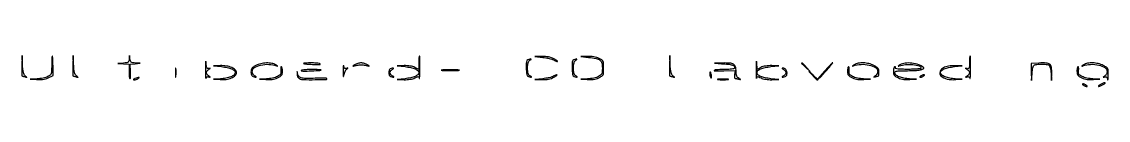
# Model space of a CAD drawing. Extents: x 2 to 176, y 113 to 294.
# Drawn here: x 2.4 to 72.5, y 291.7 to 293.7 of the extents above; entities that cross this region are included whole.
import ezdxf

# ---------------------------------------------------------------- set-up
doc = ezdxf.new("R2010")
doc.units = 0
doc.header["$MEASUREMENT"] = 0

msp = doc.modelspace()

# ---------------------------------------------------------------- linework, layer by layer
for points in [[(2.38537, 293.03325, 0.005055), (2.381559, 292.781844, 0.008432), (2.38406, 292.570197, 0.002834), (2.390218, 292.391015, 0.402541), (2.404181, 292.3776, -0.062086), (2.425855, 292.374898, -0.006713), (2.474691, 292.361831, -0.008158), (2.5326, 292.344475, -0.00649), (2.594531, 292.323919, 0.003392), (2.694999, 292.289878, 0.464185), (2.704626, 292.295771, 0.264761), (2.699127, 292.310147, 0.002284), (2.604273, 292.387369, -0.110925), (2.534572, 292.475141, -0.05253), (2.485409, 292.611847, -0.035472), (2.45156, 292.809818, -0.012564), (2.430492, 293.0967), (2.40194, 293.6889)], [(4.3146, 293.056573, -0.007995), (4.308679, 292.686273, -0.075671), (4.279876, 292.530672, -0.140758), (4.210548, 292.43227, -0.050068), (4.065001, 292.337473, -0.048672), (3.938071, 292.286778, -0.019705), (3.757019, 292.241836, -0.019276), (3.55701, 292.208458, -0.023208), (3.367051, 292.193151), (2.9187, 292.177902), (3.337251, 292.145534, 0.026705), (3.538863, 292.140737, 0.030377), (3.731239, 292.158165, 0.031821), (3.911651, 292.197507, 0.036343), (4.077501, 292.258231), (4.3992, 292.403297), (4.3992, 293.024949, 0.006379), (4.396159, 293.263311, 0.010606), (4.386774, 293.46399, 0.004445), (4.373919, 293.630981, 0.389324), (4.3569, 293.6466, 0.387733), (4.339901, 293.631085, 0.00492), (4.327026, 293.473279, 0.011171), (4.317642, 293.282808, 0.006722)], [(5.68477, 293.03325, 0.005055), (5.680959, 292.781844, 0.008432), (5.68346, 292.570197, 0.002834), (5.689618, 292.391015, 0.402541), (5.703581, 292.3776, -0.062086), (5.725255, 292.374898, -0.006713), (5.774091, 292.361831, -0.008158), (5.832, 292.344475, -0.00649), (5.893931, 292.323919, 0.003392), (5.994399, 292.289878, 0.464185), (6.004026, 292.295771, 0.264761), (5.998527, 292.310147, 0.002284), (5.903673, 292.387369, -0.110925), (5.833972, 292.475141, -0.05253), (5.784809, 292.611847, -0.035472), (5.75096, 292.809818, -0.012564), (5.729892, 293.0967), (5.70134, 293.6889)], [(9.318676, 293.461114, -0.05397), (9.297741, 293.334159, -0.174105), (9.249067, 293.2654, -0.113477), (9.153344, 293.226719, -0.017058), (8.94645, 293.200945), (8.5869, 293.16856), (8.94645, 293.15378), (9.306, 293.139), (9.306, 292.6737, 0.012806), (9.31057, 292.495303, 0.021071), (9.324638, 292.345048, 0.016445), (9.344404, 292.228775, 0.355907), (9.36945, 292.208285, 0.373018), (9.393196, 292.228788, 0.01724), (9.405843, 292.343287, 0.021534), (9.410665, 292.491721, 0.012913), (9.404242, 292.66803), (9.375585, 293.127891), (9.700342, 293.161524), (10.0251, 293.195157), (9.713469, 293.209378, -0.024078), (9.540182, 293.225672, -0.119727), (9.450044, 293.261697, -0.153637), (9.398323, 293.330106, -0.04807), (9.366595, 293.45625), (9.331352, 293.6889)], [(14.238263, 292.8852, 0.004275), (14.238649, 292.586247, 0.009627), (14.245241, 292.359699, 0.016314), (14.256101, 292.22588, 0.829667), (14.270214, 292.224861, -0.083886), (14.295709, 292.281178, -0.11936), (14.336082, 292.318096, -0.118762), (14.389035, 292.332564, -0.082506), (14.45075, 292.324223, 0.00353), (14.53764, 292.298112, 0.533011), (14.544387, 292.303732, 0.225644), (14.53686, 292.316091, 0.002126), (14.44545, 292.375416, -0.051108), (14.388815, 292.420613, -0.04734), (14.34089, 292.477452, -0.050623), (14.308099, 292.536805, -0.101241), (14.2974, 292.5891, -0.101241), (14.308099, 292.641395, -0.050623), (14.34089, 292.700748, -0.04734), (14.388815, 292.757587, -0.051108), (14.44545, 292.802784, 0.001934), (14.538604, 292.86319, 0.230912), (14.54572, 292.875122, 0.527505), (14.539057, 292.880553, 0.003135), (14.449722, 292.853582, -0.158458), (14.375974, 292.854676, -0.209404), (14.327007, 292.899564, -0.075956), (14.296862, 293.010922, -0.010639), (14.275022, 293.249045, 0.044077), (14.262986, 293.324446, 0.839951), (14.251468, 293.323606, 0.019968), (14.242305, 293.172968, 0.003391)], [(17.49105, 293.04864, 0.025981), (17.329514, 292.952319, 0.080892), (17.237187, 292.866124, 0.103912), (17.189714, 292.768152, 0.06111), (17.1738, 292.63843, 0.046272), (17.183172, 292.537378, 0.060596), (17.211085, 292.449024, 0.071315), (17.253935, 292.382088, 0.123769), (17.307619, 292.344351, 0.013927), (17.443026, 292.296673, 0.175649), (17.496274, 292.298646, 0.588504), (17.499354, 292.32374, 0.025427), (17.40645, 292.384376, -0.08455), (17.349795, 292.431721, -0.055207), (17.30189, 292.502396, -0.053807), (17.269386, 292.58428, -0.067693), (17.2584, 292.665055, -0.259656), (17.395862, 292.911908, -0.082991), (17.798644, 293.077007, -0.068426), (18.3247, 293.122767, -0.076182), (18.8235, 293.020647, 0.019319), (18.885199, 293.000516, 0.687543), (18.891662, 293.009144, 0.108789), (18.868141, 293.032995, 0.006343), (18.7812, 293.087859, 0.095399), (18.518304, 293.186823, 0.050092), (18.168561, 293.211244, 0.04857), (17.803296, 293.164435, 0.065397)], [(20.5578, 293.176378, 0.035783), (20.838593, 293.136069, 0.012442), (21.247226, 293.117191, 0.009109), (21.626638, 293.116028, 0.744851), (21.637193, 293.153402, 0.106633), (21.566649, 293.179408, 0.012736), (21.400449, 293.198647, 0.01472), (21.199163, 293.210808, 0.011599), (20.9808, 293.212491, 0.004996), (20.777924, 293.20732, 0.012424), (20.62971, 293.198369, 0.032222), (20.557801, 293.187531, 0.805963)], [(23.8572, 293.087859, 0.00679), (23.774617, 293.035642, 0.103918), (23.75086, 293.011926, 0.696617), (23.756999, 293.003642, 0.020832), (23.8149, 293.023182, -0.041002), (23.900305, 293.048219, -0.01607), (24.021377, 293.069137, -0.015779), (24.154429, 293.08348, -0.01896), (24.2802, 293.088251, -0.01896), (24.405971, 293.08348, -0.015779), (24.539023, 293.069137, -0.01607), (24.660095, 293.048219, -0.041002), (24.7455, 293.023182, 0.020832), (24.803401, 293.003642, 0.696617), (24.80954, 293.011926, 0.103918), (24.785783, 293.035642, 0.00679), (24.7032, 293.087859, 0.03723), (24.606766, 293.137553, 0.025952), (24.4917, 293.179492, 0.026283), (24.376471, 293.208309, 0.048164), (24.2802, 293.217604, 0.048164), (24.183929, 293.208309, 0.026283), (24.0687, 293.179492, 0.025952), (23.953634, 293.137553, 0.03723)], [(28.0026, 293.221427), (28.0026, 292.796255), (27.753001, 292.925327, 0.052933), (27.622994, 292.975974, 0.025201), (27.447382, 293.014384, 0.023872), (27.250939, 293.037513, 0.024562), (27.055051, 293.0415), (26.6067, 293.028599), (27.1143, 292.97598, -0.024434), (27.489518, 292.918446, -0.052485), (27.768263, 292.830421, -0.077563), (27.943768, 292.719021, -0.215865), (28.0026, 292.5891, -0.215865), (27.943768, 292.459179, -0.077563), (27.768263, 292.347779, -0.052485), (27.489518, 292.259754, -0.024434), (27.1143, 292.20222), (26.6067, 292.149601), (27.055051, 292.1367, 0.024566), (27.248654, 292.140642, 0.023126), (27.444922, 292.163456, 0.02423), (27.620334, 292.20092, 0.05465), (27.746979, 292.249758, -0.011994), (27.893338, 292.321048, -0.126699), (27.958228, 292.332669, -0.256213), (27.998456, 292.306516, -0.059236), (28.029064, 292.228608, 0.812422), (28.044529, 292.229379, 0.020151), (28.059144, 292.354587, 0.011022), (28.07094, 292.573421, 0.004818), (28.077386, 292.86405, 0.005066), (28.078109, 293.164113, 0.008442), (28.071892, 293.416726, 0.002839), (28.061798, 293.630573, 0.398819), (28.0449, 293.6466, 0.374913), (28.028043, 293.631893, 0.009215), (28.015026, 293.521706, 0.015459), (28.005643, 293.384445, 0.009334)], [(35.04555, 293.421371, 0.281156), (34.946691, 293.288345, 0.029259), (34.933506, 292.882124, 0.029377), (34.967973, 292.476621, 0.271613), (35.073619, 292.344351, 0.013927), (35.209026, 292.296673, 0.175649), (35.262274, 292.298646, 0.588504), (35.265354, 292.32374, 0.025427), (35.17245, 292.384376, -0.110219), (35.103125, 292.448567, -0.079379), (35.057502, 292.544024, -0.053078), (35.032019, 292.682981, -0.018831), (35.0244, 292.8852, -0.018831), (35.032019, 293.087419, -0.053078), (35.057502, 293.226376, -0.079379), (35.103125, 293.321833, -0.110219), (35.17245, 293.386024, 0.053179), (35.243788, 293.438439, 0.589282), (35.237306, 293.465618, 0.141554), (35.169927, 293.464973, 0.023181)], [(35.9973, 293.56818, -0.014735), (36.205185, 293.540418, -0.014948), (36.410074, 293.500562, -0.014892), (36.585892, 293.455331, -0.057495), (36.689688, 293.411881, 0.01584), (36.765496, 293.37245, 0.018043), (36.840467, 293.339698, 0.017469), (36.9056, 293.316595, 0.089553), (36.943488, 293.311746, 0.649679), (36.948521, 293.324831, 0.038875), (36.905248, 293.36187, 0.022267), (36.825371, 293.414857, 0.010069), (36.7164, 293.4774, 0.041249), (36.557046, 293.548268, 0.034516), (36.378466, 293.597114, 0.031413), (36.178529, 293.624309, 0.023125), (35.955, 293.630154), (35.4897, 293.620799)], [(38.00655, 293.421371, 0.281156), (37.907691, 293.288345, 0.029259), (37.894506, 292.882124, 0.029377), (37.928973, 292.476621, 0.271613), (38.034619, 292.344351, 0.013927), (38.170026, 292.296673, 0.175649), (38.223274, 292.298646, 0.588504), (38.226354, 292.32374, 0.025427), (38.13345, 292.384376, -0.110219), (38.064125, 292.448567, -0.079379), (38.018502, 292.544024, -0.053078), (37.993019, 292.682981, -0.018831), (37.9854, 292.8852, -0.018831), (37.993019, 293.087419, -0.053078), (38.018502, 293.226376, -0.079379), (38.064125, 293.321833, -0.110219), (38.13345, 293.386024, 0.053179), (38.204788, 293.438439, 0.589282), (38.198306, 293.465618, 0.141554), (38.130927, 293.464973, 0.023181)], [(38.9583, 293.56818, -0.022132), (39.443204, 293.49611, -0.116581), (39.686761, 293.386197, -0.169361), (39.807818, 293.201112, -0.060997), (39.8466, 292.884396, -0.016649), (39.838483, 292.640696, -0.090634), (39.806283, 292.513191, -0.124039), (39.73576, 292.425075, -0.04297), (39.597001, 292.337473, -0.048672), (39.470071, 292.286778, -0.019705), (39.289019, 292.241836, -0.019276), (39.08901, 292.208458, -0.023208), (38.899051, 292.193151), (38.4507, 292.177902), (38.869251, 292.145534, 0.026705), (39.070863, 292.140737, 0.030377), (39.263239, 292.158165, 0.031821), (39.443651, 292.197507, 0.036343), (39.609501, 292.258231, 0.026118), (39.807414, 292.360227, 0.142658), (39.889444, 292.446652, 0.107533), (39.92392, 292.575387, 0.011856), (39.9312, 292.88238, 0.012034), (39.92394, 293.183992, 0.100371), (39.890557, 293.315716, 0.139566), (39.81192, 293.404366, 0.030727), (39.63223, 293.504031, 0.042309), (39.480863, 293.561076, 0.025612), (39.294045, 293.603759, 0.024496), (39.091542, 293.629087, 0.026173), (38.89198, 293.6337), (38.4507, 293.620799)], [(44.17777, 293.03325, 0.005055), (44.173959, 292.781844, 0.008432), (44.17646, 292.570197, 0.002834), (44.182618, 292.391015, 0.402541), (44.196581, 292.3776, -0.062086), (44.218255, 292.374898, -0.006713), (44.267091, 292.361831, -0.008158), (44.325, 292.344475, -0.00649), (44.386931, 292.323919, 0.003392), (44.487399, 292.289878, 0.464185), (44.497026, 292.295771, 0.264761), (44.491527, 292.310147, 0.002284), (44.396673, 292.387369, -0.110925), (44.326972, 292.475141, -0.05253), (44.277809, 292.611847, -0.035472), (44.24396, 292.809818, -0.012564), (44.222892, 293.0967), (44.19434, 293.6889)], [(47.5452, 293.16487, -0.009905), (47.967612, 293.131559, -0.044231), (48.211547, 293.085428, -0.092655), (48.344439, 293.019571, -0.235706), (48.3912, 292.925888, -0.250397), (48.358339, 292.864384, -0.096766), (48.266291, 292.825851, -0.042206), (48.093179, 292.805125, -0.008172), (47.77785, 292.799305, 0.009339), (47.535805, 292.794272, 0.012382), (47.315953, 292.780132, 0.009769), (47.134449, 292.760356, 0.109999), (47.066736, 292.735855, 0.700246), (47.071669, 292.713509, 0.020182), (47.209794, 292.700853, 0.015699), (47.420562, 292.696718, 0.007533), (47.691028, 292.703981), (48.413084, 292.734261), (48.374494, 292.471331, 0.026235), (48.36368, 292.355724, 0.072473), (48.372138, 292.274598, 0.129122), (48.398698, 292.226599, 0.204943), (48.441233, 292.2084, -0.030234), (48.492435, 292.205301, -0.012495), (48.561143, 292.195206, -0.012309), (48.634483, 292.180683, -0.015502), (48.701531, 292.163483, 0.02061), (48.755855, 292.150138, 0.662425), (48.761548, 292.158454, 0.122329), (48.740986, 292.177903, 0.007456), (48.66615, 292.218711, -0.070402), (48.571222, 292.287184, -0.104566), (48.513792, 292.371678, -0.075018), (48.484307, 292.492775, -0.022274), (48.4758, 292.683652, 0.069621), (48.436114, 292.967284, 0.188718), (48.315166, 293.126026, 0.122045), (48.077167, 293.200634, 0.022546), (47.614212, 293.20795), (47.0799, 293.192301)], [(49.770263, 292.8852, 0.004354), (49.770695, 292.58647, 0.009891), (49.777453, 292.3608, 0.01744), (49.78858, 292.22959, 0.827901), (49.802936, 292.228608, -0.059236), (49.833544, 292.306516, -0.256213), (49.873772, 292.332669, -0.126699), (49.938662, 292.321048, -0.011994), (50.085021, 292.249758, 0.05465), (50.211666, 292.20092, 0.02423), (50.387078, 292.163456, 0.023126), (50.583346, 292.140642, 0.024566), (50.776949, 292.1367), (51.2253, 292.149601), (50.7177, 292.20222, -0.024434), (50.342482, 292.259754, -0.052485), (50.063737, 292.347779, -0.077563), (49.888232, 292.459179, -0.215865), (49.8294, 292.5891, -0.215865), (49.888232, 292.719021, -0.077563), (50.063737, 292.830421, -0.052485), (50.342482, 292.918446, -0.024434), (50.7177, 292.97598), (51.2253, 293.028599), (50.776949, 293.0415, 0.024564), (50.582727, 293.037546, 0.023327), (50.386415, 293.014648, 0.024494), (50.21096, 292.976932, 0.054186), (50.083416, 292.927612), (49.838235, 292.800823), (49.807167, 293.244862, 0.041754), (49.795068, 293.323155, 0.843388), (49.783511, 293.322377, 0.020359), (49.774305, 293.172959, 0.003391)], [(52.7058, 293.197128, 0.195675), (52.712656, 293.180279, 0.003116), (52.786567, 293.105442, 0.007681), (52.875367, 293.019328, 0.004953), (52.98075, 292.922178), (53.2557, 292.6737), (53.007222, 292.94865, 0.005203), (52.854778, 293.113846, 0.031436), (52.769655, 293.193508, 0.126516), (52.726044, 293.213918, 0.469811)], [(54.192714, 292.700827), (53.719632, 292.178055), (53.445366, 292.425877), (53.1711, 292.6737), (53.419578, 292.39875, 0.008894), (53.51824, 292.293405, 0.013016), (53.609054, 292.20458, 0.008409), (53.687153, 292.134481, 0.180845), (53.715678, 292.123847, 0.198465), (53.746158, 292.136477, 0.002609), (53.893751, 292.2854, 0.007021), (54.063099, 292.462987, 0.004495), (54.25501, 292.673747, 0.003837), (54.440732, 292.884666, 0.006766), (54.590394, 293.062081, 0.002465), (54.711956, 293.211704, 0.629794), (54.706258, 293.2236, 0.199051), (54.680091, 293.212753, 0.002093), (54.538714, 293.070036, 0.006259), (54.376974, 292.901212, 0.003979)], [(56.0898, 293.087859, 0.006343), (56.002859, 293.032995, 0.108789), (55.979338, 293.009144, 0.687543), (55.985801, 293.000516, 0.019319), (56.0475, 293.020647, -0.076182), (56.5463, 293.122767, -0.068426), (57.072356, 293.077007, -0.082991), (57.475138, 292.911908, -0.259656), (57.6126, 292.665055, -0.066994), (57.601639, 292.583618, -0.051284), (57.56911, 292.499764, -0.052256), (57.521213, 292.426168, -0.079672), (57.46455, 292.375416, 0.001472), (57.366462, 292.311939, 0.293301), (57.361887, 292.301775, 0.458615), (57.369152, 292.297189, 0.001881), (57.471469, 292.328912, -0.005997), (57.5334, 292.347556, -0.007503), (57.591309, 292.363298, -0.006189), (57.640122, 292.375141, -0.056474), (57.661819, 292.3776, 0.354314), (57.675772, 292.388907, 0.017327), (57.686807, 292.451649, 0.021682), (57.694651, 292.533038, 0.013183), (57.6972, 292.629681, 0.057213), (57.681416, 292.767174, 0.110765), (57.6336, 292.866354, 0.084191), (57.538076, 292.952348, 0.023308), (57.36217, 293.052681, 0.060669), (57.045293, 293.168549, 0.050474), (56.689261, 293.214553, 0.052707), (56.35123, 293.188244, 0.092074)], [(59.0508, 293.087859, 0.006343), (58.963859, 293.032995, 0.108789), (58.940338, 293.009144, 0.687543), (58.946801, 293.000516, 0.019319), (59.0085, 293.020647, -0.069243), (59.412805, 293.109254, -0.045404), (59.890349, 293.10292, -0.045615), (60.293479, 293.023224, -0.332625), (60.4044, 292.874936, -0.380653), (60.377932, 292.845207, -0.007199), (60.154421, 292.822436, -0.013591), (59.879698, 292.805947, -0.008193), (59.553407, 292.8006, -0.006931), (59.190394, 292.805633, -0.019453), (58.936809, 292.822553, -0.022894), (58.770939, 292.847844, -0.522927), (58.7547, 292.8852, 0.082592), (58.767941, 292.917526, 0.161196), (58.765309, 292.944949, 0.182303), (58.747421, 292.963177, 0.108972), (58.717393, 292.9698, 0.262864), (58.682925, 292.950334, 0.059133), (58.654118, 292.886595, 0.046652), (58.634312, 292.795067, 0.029977), (58.6278, 292.686549, 0.041122), (58.640891, 292.527646, 0.120527), (58.683803, 292.427353, 0.101595), (58.772998, 292.348471, 0.024501), (58.949499, 292.258231, 0.036343), (59.115349, 292.197507, 0.031821), (59.295761, 292.158165, 0.030377), (59.488137, 292.140737, 0.026705), (59.689749, 292.145534), (60.1083, 292.177902), (59.659949, 292.193151, -0.03935), (59.308568, 292.232905, -0.051657), (58.999788, 292.326578, -0.063034), (58.781077, 292.45287, -0.234467), (58.7124, 292.591273, -0.289012), (58.7523, 292.654535, -0.073583), (58.873639, 292.691872, -0.032065), (59.101425, 292.711855, -0.005456), (59.53725, 292.717295, 0.013158), (60.021445, 292.7308, 0.03303), (60.371935, 292.773146, 0.067757), (60.560422, 292.835939, 0.529566), (60.57115, 292.912141, 0.100572), (60.25809, 293.098167, 0.055211), (59.821747, 293.198208, 0.055562), (59.379696, 293.200001, 0.111281)], [(63.5346, 293.226255, -0.009862), (63.529964, 292.991251, -0.084499), (63.508317, 292.888706, -0.245716), (63.46261, 292.849239, -0.133747), (63.38655, 292.851943, 0.001911), (63.287073, 292.882456, 0.503132), (63.2808, 292.877801, 0.253795), (63.286344, 292.867581, 0.001298), (63.38655, 292.802784, -0.051108), (63.443185, 292.757587, -0.04734), (63.49111, 292.700748, -0.050623), (63.523901, 292.641395, -0.101241), (63.5346, 292.5891, -0.101241), (63.523901, 292.536805, -0.050623), (63.49111, 292.477452, -0.04734), (63.443185, 292.420613, -0.051108), (63.38655, 292.375416, 0.002126), (63.29514, 292.316091, 0.225644), (63.287613, 292.303732, 0.533011), (63.29436, 292.298112, 0.00353), (63.38125, 292.324223, -0.082506), (63.442965, 292.332564, -0.118762), (63.495918, 292.318096, -0.11936), (63.536291, 292.281178, -0.083886), (63.561786, 292.224861, 0.814567), (63.576983, 292.225683, 0.018828), (63.591356, 292.353486, 0.01072), (63.602988, 292.573199, 0.004728), (63.609386, 292.86405, 0.005066), (63.610109, 293.164113, 0.008442), (63.603892, 293.416726, 0.002839), (63.593798, 293.630573, 0.398819), (63.5769, 293.6466, 0.374362), (63.560048, 293.631926, 0.009415), (63.547026, 293.523124, 0.015634), (63.537643, 293.387421, 0.009441)], [(67.52645, 292.63263), (67.542099, 292.0815), (67.57384, 292.544953, -0.019177), (67.593356, 292.727108, -0.02522), (67.625826, 292.891068, -0.024229), (67.66523, 293.021029, -0.16693), (67.706241, 293.072408, -0.091806), (67.767918, 293.097275, -0.016992), (67.889162, 293.117609, -0.017716), (68.034469, 293.131712, -0.015333), (68.1876, 293.136409, -0.015333), (68.340731, 293.131712, -0.017716), (68.486038, 293.117609, -0.016992), (68.607282, 293.097275, -0.091806), (68.668959, 293.072408, -0.16693), (68.70997, 293.021029, -0.024229), (68.749374, 292.891068, -0.02522), (68.781844, 292.727108, -0.019177), (68.80136, 292.544953), (68.833101, 292.0815), (68.84875, 292.564973, 0.045952), (68.826738, 292.934611, 0.192901), (68.715959, 293.122627, 0.152046), (68.486673, 293.207743, 0.025804), (68.014536, 293.208725), (67.5108, 293.18376)], [(70.8948, 293.087859, 0.006343), (70.807859, 293.032995, 0.108789), (70.784338, 293.009144, 0.687543), (70.790801, 293.000516, 0.019319), (70.8525, 293.020647, -0.076182), (71.3513, 293.122767, -0.068426), (71.877356, 293.077007, -0.082991), (72.280138, 292.911908, -0.259656), (72.4176, 292.665055, -0.066994), (72.406639, 292.583618, -0.051284), (72.37411, 292.499764, -0.052256), (72.326213, 292.426168, -0.079672), (72.26955, 292.375416, 0.002101), (72.177921, 292.315956, 0.226298), (72.170446, 292.30365, 0.532331), (72.177183, 292.298054, 0.003478), (72.264378, 292.324273, -0.098296), (72.332957, 292.331367, -0.179363), (72.383021, 292.307317, -0.120503), (72.418206, 292.247013, -0.034232), (72.442053, 292.14031, 0.193085), (72.456237, 292.116262, 0.560788), (72.470351, 292.121668, 0.031992), (72.482472, 292.223139, 0.007196), (72.489524, 292.397031, 0.011729), (72.490369, 292.711425, 0.109479), (72.458496, 292.842317, 0.138697), (72.376226, 292.93377, 0.022712), (72.16717, 293.052681, 0.060669), (71.850293, 293.168549, 0.050474), (71.494261, 293.214553, 0.052707), (71.15623, 293.188244, 0.092074)], [(12.293215, 292.5891, 0.005499), (12.295522, 292.407443, 0.031761), (12.303881, 292.311819, 0.756877), (12.315583, 292.310357, 0.069146), (12.328312, 292.357965, 0.018638), (12.338882, 292.48067, 0.01259), (12.34218, 292.621114, 0.012695), (12.338492, 292.757239, 0.024559), (12.327449, 292.865565, 0.212532), (12.314867, 292.885215, 0.556092), (12.302915, 292.879697, 0.025342), (12.295053, 292.77148, 0.005888)], [(15.2703, 292.97598, -0.024432), (15.64592, 292.918386, -0.052677), (15.924561, 292.830277, -0.078014), (16.099768, 292.718659, -0.215196), (16.1586, 292.588296, -0.236578), (16.090043, 292.451511, -0.061698), (15.870095, 292.326065, -0.05098), (15.561028, 292.232751, -0.039357), (15.211051, 292.193151), (14.7627, 292.177902), (15.181251, 292.145534, 0.053227), (15.565909, 292.156758, 0.064558), (15.913918, 292.251001, 0.080772), (16.159855, 292.403346, 0.217068), (16.2432, 292.58628, 0.210294), (16.164053, 292.76614, 0.082396), (15.931919, 292.917327, 0.063864), (15.594182, 293.016389, 0.046779), (15.20398, 293.0415), (14.7627, 293.028599)], [(19.10058, 292.722634, -0.044522), (19.108271, 292.587242, -0.124535), (19.082192, 292.496561, -0.110662), (19.013823, 292.422914, -0.031225), (18.87863, 292.341934, -0.047565), (18.748271, 292.289536, -0.019902), (18.564553, 292.243146, -0.019477), (18.36264, 292.20878, -0.023915), (18.172051, 292.193151), (17.7237, 292.177902), (18.142251, 292.145534, 0.026705), (18.343863, 292.140737, 0.030377), (18.536239, 292.158165, 0.031821), (18.716651, 292.197507, 0.036343), (18.882501, 292.258231, 0.024501), (19.059002, 292.348471, 0.101595), (19.148197, 292.427353, 0.120527), (19.191109, 292.527646, 0.041122), (19.2042, 292.686549, 0.023306), (19.199137, 292.795102, 0.037241), (19.183653, 292.886595, 0.043074), (19.161341, 292.95212, 0.297461), (19.134252, 292.9698, 0.310661), (19.109792, 292.952979, 0.057705), (19.095508, 292.897195, 0.044047), (19.091725, 292.817377, 0.026269)], [(20.146321, 292.486327, 0.077851), (20.154022, 292.404626, 0.0687), (20.186301, 292.325321, 0.067687), (20.239444, 292.256692, 0.071453), (20.308101, 292.206205, 0.118729), (20.546407, 292.144074, 0.006746), (21.312165, 292.140091, 0.007007), (22.043505, 292.156406, 0.741129), (22.060541, 292.220736, 0.12745), (21.997209, 292.240364, 0.008498), (21.805539, 292.246119, 0.011817), (21.574086, 292.243662, 0.008547), (21.316449, 292.230423, -0.014017), (20.785908, 292.208976, -0.058621), (20.468659, 292.242326, -0.116465), (20.284855, 292.33196, -0.175484), (20.194487, 292.48349), (20.157842, 292.6737)], [(20.413717, 292.733313, 0.671236), (20.417827, 292.710432, 0.034442), (20.520838, 292.695716, 0.020334), (20.694248, 292.690099, 0.009225), (20.921317, 292.696171, 0.001811), (21.546443, 292.726707, 0.068502), (21.684778, 292.753199, 0.836604), (21.681214, 292.777019, 0.003453), (21.1923, 292.787784, 0.009058), (20.925652, 292.786981, 0.012181), (20.684411, 292.776001, 0.009338), (20.485145, 292.758315, 0.115257)], [(23.122015, 292.6737, 0.004779), (23.124353, 292.461443, 0.023741), (23.132464, 292.342438, 0.723407), (23.144064, 292.340054, 0.102449), (23.156374, 292.3776, -0.03844), (23.179763, 292.499552, -0.034507), (23.222129, 292.621128, -0.036204), (23.275785, 292.725032, -0.084334), (23.333185, 292.790831, 0.002307), (23.426541, 292.867852, 0.220984), (23.43377, 292.883152, 0.511314), (23.425153, 292.88946, 0.004305), (23.333622, 292.858921, -0.093601), (23.26427, 292.848866, -0.188784), (23.214523, 292.870835, -0.125406), (23.179785, 292.929816, -0.03284), (23.155947, 293.03789, 0.531877), (23.143518, 293.043767, 0.239942), (23.131626, 293.024963, 0.018403), (23.123925, 292.887838, 0.00519)], [(26.16255, 292.829171, 0.217891), (26.081641, 292.743736, 0.09704), (26.060203, 292.586654, 0.094257), (26.099655, 292.429387, 0.195079), (26.190619, 292.344351, 0.013927), (26.326026, 292.296673, 0.175649), (26.379274, 292.298646, 0.588504), (26.382354, 292.32374, 0.025427), (26.28945, 292.384376, -0.054145), (26.232821, 292.426153, -0.050269), (26.18489, 292.480084, -0.053852), (26.152167, 292.537434, -0.10309), (26.1414, 292.5891, -0.10309), (26.152167, 292.640766, -0.053852), (26.18489, 292.698116, -0.050269), (26.232821, 292.752047, -0.054145), (26.28945, 292.793824, 0.053179), (26.360788, 292.846239, 0.589282), (26.354306, 292.873418, 0.141554), (26.286927, 292.872773, 0.023181)], [(29.50425, 292.737962, 0.008933), (29.744962, 292.728599, 0.005253), (30.033, 292.725572, 0.005253), (30.321038, 292.728599, 0.008933), (30.56175, 292.737962, 0.05623), (30.625701, 292.74888, 0.84375), (30.624539, 292.759175, 0.011824), (30.412175, 292.766207, 0.002363), (30.033, 292.767999, 0.002363), (29.653825, 292.766207, 0.011824), (29.441461, 292.759175, 0.84375), (29.440299, 292.74888, 0.05623)], [(36.6741, 292.355147, -0.064387), (36.576785, 292.312445, -0.015392), (36.405495, 292.267953, -0.015566), (36.204039, 292.228745, -0.014839), (35.9973, 292.20142), (35.4897, 292.149601), (35.955, 292.140246, 0.023125), (36.178529, 292.146091, 0.031413), (36.378466, 292.173286, 0.034516), (36.557046, 292.222132, 0.041249), (36.7164, 292.293, 0.011483), (36.824431, 292.355411, 0.027511), (36.900669, 292.407775, 0.064982), (36.934766, 292.441956, 0.617818), (36.9279, 292.456081, 0.076688), (36.884266, 292.449863, 0.020971), (36.818449, 292.426834, 0.020688), (36.745087, 292.394082, 0.020215)], [(46.7838, 292.467193, 0.040387), (46.789151, 292.401058, 0.04303), (46.805061, 292.338081, 0.047181), (46.828374, 292.286949, 0.124427), (46.856179, 292.258253, 0.332306), (46.879776, 292.260337, 0.162929), (46.895564, 292.288037, 0.068119), (46.898943, 292.345247, 0.027972), (46.888617, 292.42246, 0.014177), (46.853021, 292.583732, 0.234629), (46.818315, 292.624397, 0.511066), (46.789706, 292.607187, 0.021083)], [(51.54255, 292.793824, -0.054145), (51.599179, 292.752047, -0.050269), (51.64711, 292.698116, -0.053852), (51.679833, 292.640766, -0.10309), (51.6906, 292.5891, -0.10309), (51.679833, 292.537434, -0.053852), (51.64711, 292.480084, -0.050269), (51.599179, 292.426153, -0.054145), (51.54255, 292.384376, 0.025427), (51.449646, 292.32374, 0.588504), (51.452726, 292.298646, 0.175649), (51.505974, 292.296673, 0.013927), (51.641381, 292.344351, 0.2205), (51.761196, 292.467832, 0.170675), (51.760852, 292.657539, 0.147756), (51.637946, 292.824947, 0.174126), (51.451031, 292.882627, 0.476731), (51.444189, 292.873353, 0.13744), (51.454596, 292.85548, 0.044082), (51.489418, 292.827192, 0.01668)], [(55.6668, 292.686549, 0.041122), (55.679891, 292.527646, 0.120527), (55.722803, 292.427353, 0.101595), (55.811998, 292.348471, 0.024501), (55.988499, 292.258231, 0.036343), (56.154349, 292.197507, 0.031821), (56.334761, 292.158165, 0.030377), (56.527137, 292.140737, 0.026705), (56.728749, 292.145534), (57.1473, 292.177902), (56.698949, 292.193151, -0.023915), (56.50836, 292.20878, -0.019477), (56.306447, 292.243146, -0.019902), (56.122729, 292.289536, -0.047565), (55.99237, 292.341934, -0.031225), (55.857177, 292.422914, -0.110662), (55.788808, 292.496561, -0.124535), (55.762729, 292.587242, -0.044522), (55.77042, 292.722634, 0.026269), (55.779275, 292.817377, 0.044047), (55.775492, 292.897195, 0.057705), (55.761208, 292.952979, 0.310661), (55.736748, 292.9698, 0.297461), (55.709659, 292.95212, 0.043074), (55.687347, 292.886595, 0.037241), (55.671863, 292.795102, 0.023306)], [(60.4044, 292.3776, 0.027796), (60.3609, 292.345929, 0.102785), (60.339628, 292.319681, 0.335455), (60.34245, 292.303353, 0.190341), (60.3621, 292.295591, 0.067616), (60.403329, 292.301192, 0.024967), (60.459126, 292.319681, 0.024204), (60.518804, 292.34621, 0.026766), (60.5736, 292.3776, 0.027796), (60.6171, 292.409271, 0.102785), (60.638372, 292.435519, 0.335455), (60.63555, 292.451847, 0.190341), (60.6159, 292.459609, 0.067616), (60.574671, 292.454008, 0.024967), (60.518874, 292.435519, 0.024204), (60.459196, 292.40899, 0.026766)], [(61.86375, 292.906741, 0.188984), (61.63774, 292.656941, 0.299484), (61.698537, 292.385172, 0.142848), (62.086878, 292.180541, 0.069705), (62.650749, 292.145534), (63.0693, 292.177902), (62.620949, 292.193151, -0.039357), (62.270972, 292.232751, -0.05098), (61.961905, 292.326065, -0.061698), (61.741957, 292.451511, -0.236578), (61.6734, 292.588296, -0.215196), (61.732232, 292.718659, -0.078014), (61.907439, 292.830277, -0.052677), (62.18608, 292.918386, -0.024432), (62.5617, 292.97598), (63.0693, 293.028599), (62.604, 293.036089, 0.024097), (62.398535, 293.029494, 0.023183), (62.191962, 293.003194, 0.024434), (62.005667, 292.961174, 0.047808)], [(70.4718, 292.686549, 0.041122), (70.484891, 292.527646, 0.120527), (70.527803, 292.427353, 0.101595), (70.616998, 292.348471, 0.024501), (70.793499, 292.258231, 0.036343), (70.959349, 292.197507, 0.031821), (71.139761, 292.158165, 0.030377), (71.332137, 292.140737, 0.026705), (71.533749, 292.145534), (71.9523, 292.177902), (71.503949, 292.193151, -0.023915), (71.31336, 292.20878, -0.019477), (71.111447, 292.243146, -0.019902), (70.927729, 292.289536, -0.047565), (70.79737, 292.341934, -0.031225), (70.662177, 292.422914, -0.110662), (70.593808, 292.496561, -0.124535), (70.567729, 292.587242, -0.044522), (70.57542, 292.722634, 0.026269), (70.584275, 292.817377, 0.044047), (70.580492, 292.897195, 0.057705), (70.566208, 292.952979, 0.310661), (70.541748, 292.9698, 0.297461), (70.514659, 292.95212, 0.043074), (70.492347, 292.886595, 0.037241), (70.476863, 292.795102, 0.023306)], [(9.6867, 292.2084, 0.014925), (9.615478, 292.175243, 0.152377), (9.592335, 292.152893, 0.491407), (9.599107, 292.137443, 0.051935), (9.6444, 292.131042, 0.053798), (9.70217, 292.135142, 0.029384), (9.7713, 292.151847, 0.028934), (9.840328, 292.177335, 0.040566), (9.8982, 292.2084, 0.095694), (9.950494, 292.258557, 0.608383), (9.937657, 292.283355, 0.081911), (9.840118, 292.267268, 0.019739)], [(47.31255, 292.146772, 0.016375), (47.45699, 292.13643, 0.009683), (47.6298, 292.133083, 0.009683), (47.80261, 292.13643, 0.016375), (47.94705, 292.146772, 0.095407), (47.986909, 292.15886, 0.741699), (47.984723, 292.170209, 0.021699), (47.857239, 292.177974, 0.00436), (47.6298, 292.179957, 0.00436), (47.402361, 292.177974, 0.021699), (47.274877, 292.170209, 0.741699), (47.272691, 292.15886, 0.095407)], [(70.8948, 291.7854, 0.026766), (70.949596, 291.75401, 0.024204), (71.009274, 291.727481, 0.024967), (71.065071, 291.708992, 0.067616), (71.1063, 291.703391, 0.190341), (71.12595, 291.711153, 0.335455), (71.128772, 291.727481, 0.102785), (71.1075, 291.753729, 0.027796), (71.064, 291.7854, 0.026766), (71.009204, 291.81679, 0.024204), (70.949526, 291.843319, 0.024967), (70.893729, 291.861808, 0.067616), (70.8525, 291.867409, 0.190341), (70.83285, 291.859647, 0.335455), (70.830028, 291.843319, 0.102785), (70.8513, 291.817071, 0.027796)], [(71.9946, 291.8277, 0.015971), (71.918859, 291.781132, 0.044533), (71.870079, 291.742311, 0.159421), (71.857521, 291.718959, 0.467127), (71.8677, 291.706796, 0.080198), (71.913421, 291.714177, 0.01689), (71.989577, 291.742311, 0.01729), (72.076622, 291.781417, 0.015627), (72.1638, 291.8277, 0.015971), (72.239541, 291.874268, 0.044533), (72.288321, 291.913089, 0.159421), (72.300879, 291.936441, 0.467127), (72.2907, 291.948604, 0.080198), (72.244979, 291.941223, 0.01689), (72.168823, 291.913089, 0.01729), (72.081778, 291.873983, 0.015627)]]:
    msp.add_lwpolyline(points, format="xyb", close=True)

doc.saveas('drawing.dxf')
